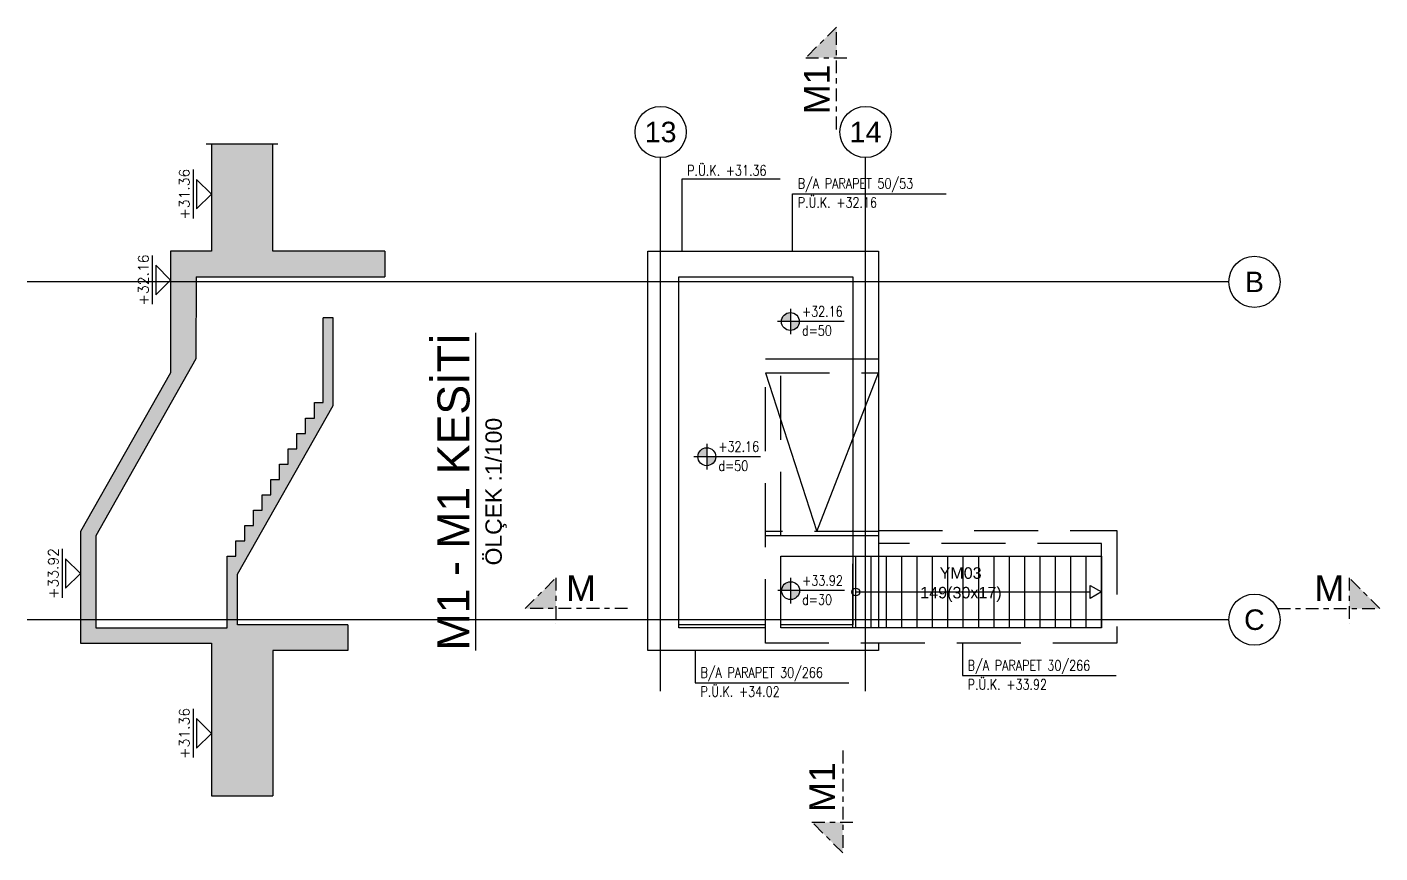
# Model space of a CAD drawing. Header units: millimetres. Extents: x 400382 to 401500, y 4543975 to 4544133.
# Drawn here: x 401473.42 to 401499.84, y 4544034.8 to 4544050.93 of the extents above; entities that cross this region are included whole.
import ezdxf
from ezdxf.enums import TextEntityAlignment as Align

# ---------------------------------------------------------------- set-up
doc = ezdxf.new("R2010")
doc.units = ezdxf.units.MM
for name, pattern in [('AKS', [3, 2.5, -0.25, 0, -0.25]), ('CENTER', [2, 1.25, -0.25, 0.25, -0.25]), ('CONTINU', [0]), ('HIDDEN', [0.375, 0.25, -0.125])]:
    doc.linetypes.add(name, pattern=pattern)
for name, color, linetype in [('aks prota', 2, 'AKS'), ('caks prota', 4, 'Continuous'), ('görünüş prota', 4, 'Continuous'), ('kesit prota', 1, 'Continuous'), ('kesit tarama prota', 252, 'Continuous'), ('kiris prota', 6, 'Continuous'), ('kot prota', 4, 'Continuous'), ('merdiven prota', 2, 'Continuous'), ('metraj prota', 2, 'Continuous'), ('not prota', 2, 'Continuous'), ('perde prota', 1, 'Continuous'), ('PRT-CST-rc_level', 6, 'Continuous'), ('PRT-CST-rc_levermark', 4, 'Continuous'), ('PRT-MI-ad_dim', 8, 'Continuous'), ('prt-s-taxis', 7, 'Continuous'), ('skesit prota', 7, 'Continuous'), ('st-s_level (kot)', 6, 'Continuous'), ('st-s_levelmark (kot işareti)', 4, 'Continuous'), ('t35 prota', 3, 'Continuous'), ('taks prota', 7, 'Continuous'), ('tkesit prota', 7, 'Continuous'), ('tnot prota', 4, 'Continuous'), ('tplan prota', 7, 'Continuous')]:
    doc.layers.add(name, color=color, linetype=linetype)
doc.styles.add('Arial', font='Arial.ttf')
doc.styles.add('OLCU', font='romanstw.shx')
doc.styles.add('PRT-MI-a_Arial', font='Arial.ttf', dxfattribs={"height": 30})
doc.styles.add('TAKS', font='Arial Unicode.ttf')
doc.styles.add('TNOT', font='romanstw.shx', dxfattribs={"width": 0.8, "height": 250})

# ---------------------------------------------------------------- blocks, each defined once
blk = doc.blocks.new('PLAN_KOT')
at = {"layer": 'st-s_levelmark (kot işareti)'}
h = blk.add_hatch(color=256, dxfattribs=at)
h.paths.add_polyline_path([(0, 17.5, 0.414214), (-17.5, 0), (0, 0)])
h.paths.add_polyline_path([(17.5, 0), (0, 0), (0, -17.5, 0.414214)])
for p, q in [((105, 0), (-25, 0)), ((0, 25), (0, -25))]:
    blk.add_line(p, q, dxfattribs=at)
blk.add_circle((0, 0), 17.5, dxfattribs=at)
at = {"layer": 'st-s_level (kot)', "color": 6, "style": 'OLCU', "width": 0.8}
for tag, p in [('KOT', (22.7, 9.8)), ('DÖŞEME_KALINLIĞI', (22.7, -27.6))]:
    blk.add_attdef(tag, p, '', height=20, dxfattribs=at)
blk = doc.blocks.new('*U48')
at = {"layer": 'metraj prota', "color": 4}
blk.add_lwpolyline([(-480, 0), (-457.5, 13), (-457.5, -13)], close=True, dxfattribs=at)
blk.add_lwpolyline([(0, 0), (-457.5, 0)], dxfattribs=at)
blk.add_circle((0, 0), 7.5, dxfattribs=at)
blk = doc.blocks.new('KOTK5')
at = {"layer": 'PRT-CST-rc_levermark'}
blk.add_line((217, 160), (-213, 160), dxfattribs=at)
blk.add_lwpolyline([(130, 130), (-130, 130), (0, 0)], close=True, dxfattribs=at)
at = {"layer": 'PRT-CST-rc_level', "style": 'OLCU'}
blk.add_attdef('000.00', text='', height=90, dxfattribs=at).set_placement((0, 193), align=Align.CENTER)
blk = doc.blocks.new('Stair_Anotation')
at = {"color": 0, "style": 'PRT-MI-a_Arial'}
blk.add_attdef('M.ADI', text='', height=0.2, dxfattribs=at).set_placement((0, 0), align=Align.BOTTOM_CENTER)
blk.add_attdef('BAS.SAYI-(EN-RIHT)', text='', height=0.2, dxfattribs=at).set_placement((0, -0.08), align=Align.TOP_CENTER)

msp = doc.modelspace()

# ---------------------------------------------------------------- hatches: boundary and pattern name
at = {"layer": 'kesit tarama prota'}
h = msp.add_hatch(color=256, dxfattribs=at)
h.dxf.hatch_style = 1
h.paths.add_polyline_path([(401488.628, 4544050.331), (401489.228, 4544050.931), (401489.228, 4544050.331)])
h = msp.add_hatch(color=256, dxfattribs=at)
h.dxf.hatch_style = 1
h.paths.add_polyline_path([(401478.218, 4544048.651), (401477.018, 4544048.651), (401477.018, 4544046.553), (401476.219, 4544046.553), (401476.216, 4544044.175), (401474.458, 4544041.073), (401474.458, 4544038.893), (401477.018, 4544038.893), (401477.018, 4544035.909), (401478.218, 4544035.909), (401478.218, 4544038.753), (401479.68, 4544038.753), (401479.68, 4544039.253), (401477.527, 4544039.253), (401477.527, 4544040.24), (401479.398, 4544043.54), (401479.398, 4544045.253), (401479.198, 4544045.253), (401479.198, 4544043.593), (401479.028, 4544043.593), (401479.028, 4544043.293), (401478.858, 4544043.293), (401478.858, 4544042.993), (401478.688, 4544042.993), (401478.688, 4544042.693), (401478.518, 4544042.693), (401478.518, 4544042.393), (401478.348, 4544042.393), (401478.348, 4544042.093), (401478.177, 4544042.093), (401478.177, 4544041.793), (401478.007, 4544041.793), (401478.007, 4544041.493), (401477.837, 4544041.493), (401477.837, 4544041.193), (401477.667, 4544041.193), (401477.667, 4544040.893), (401477.497, 4544040.893), (401477.497, 4544040.593), (401477.327, 4544040.593), (401477.327, 4544039.193), (401474.758, 4544039.193), (401474.758, 4544040.994), (401476.716, 4544044.45), (401476.718, 4544046.053), (401480.407, 4544046.053), (401480.407, 4544046.553), (401478.218, 4544046.553)])
h = msp.add_hatch(color=256, dxfattribs=at)
h.dxf.hatch_style = 1
h.paths.add_polyline_path([(401483.746, 4544040.17), (401483.146, 4544039.57), (401483.746, 4544039.57)])
h = msp.add_hatch(color=256, dxfattribs=at)
h.dxf.hatch_style = 1
h.paths.add_polyline_path([(401499.243, 4544040.17), (401499.843, 4544039.57), (401499.243, 4544039.57)])
h = msp.add_hatch(color=256, dxfattribs=at)
h.dxf.hatch_style = 1
h.paths.add_polyline_path([(401488.749, 4544035.396), (401489.349, 4544034.796), (401489.349, 4544035.396)])

# ---------------------------------------------------------------- linework, layer by layer
at = {"layer": 'aks prota', "ltscale": 10}
for p, q in [((401485.792, 4544037.957), (401485.792, 4544048.381)), ((401489.795, 4544037.957), (401489.795, 4544048.381)), ((401496.891, 4544045.953), (401473.416, 4544045.953)), ((401496.891, 4544039.353), (401473.416, 4544039.353))]:
    msp.add_line(p, q, dxfattribs=at)
at = {"layer": 'caks prota', "ltscale": 0.05}
for centre in [(401485.792, 4544048.881), (401489.795, 4544048.881), (401497.391, 4544045.953), (401497.391, 4544039.353)]:
    msp.add_circle(centre, 0.5, dxfattribs=at)
at = {"layer": 'görünüş prota', "color": 4}
msp.add_lwpolyline([(401487.84, 4544044.175), (401488.842, 4544041.073), (401490.045, 4544044.175)], dxfattribs=at)
at = {"layer": 'kesit prota'}
msp.add_line((401479.398, 4544045.253), (401479.198, 4544045.253), dxfattribs=at)
at = {"layer": 'kesit prota', "color": 1}
for points in [[(401477.018, 4544048.651), (401477.018, 4544046.553), (401476.219, 4544046.553), (401476.216, 4544044.175), (401474.458, 4544041.073), (401474.458, 4544038.893), (401477.018, 4544038.893), (401477.018, 4544035.909)], [(401480.407, 4544046.553), (401478.218, 4544046.553), (401478.218, 4544048.651)], [(401476.718, 4544046.053), (401480.407, 4544046.053)], [(401479.68, 4544039.253), (401477.527, 4544039.253)], [(401479.68, 4544038.753), (401478.218, 4544038.753), (401478.218, 4544035.909)]]:
    msp.add_lwpolyline(points, dxfattribs=at)
at = {"layer": 'kesit prota'}
for points in [[(401476.718, 4544046.053), (401476.716, 4544044.45), (401474.758, 4544040.994), (401474.758, 4544039.193), (401477.327, 4544039.193), (401477.327, 4544040.593), (401477.497, 4544040.593), (401477.497, 4544040.893), (401477.667, 4544040.893), (401477.667, 4544041.193), (401477.837, 4544041.193), (401477.837, 4544041.493), (401478.007, 4544041.493), (401478.007, 4544041.793), (401478.177, 4544041.793), (401478.177, 4544042.093), (401478.348, 4544042.093), (401478.348, 4544042.393), (401478.518, 4544042.393), (401478.518, 4544042.693), (401478.688, 4544042.693), (401478.688, 4544042.993), (401478.858, 4544042.993), (401478.858, 4544043.293), (401479.028, 4544043.293), (401479.028, 4544043.593), (401479.198, 4544043.593), (401479.198, 4544045.253)], [(401477.527, 4544039.253), (401477.527, 4544040.24), (401479.398, 4544043.54), (401479.398, 4544045.253)]]:
    msp.add_lwpolyline(points, dxfattribs=at)
at = {"layer": 'kiris prota'}
for p, q in [((401487.84, 4544044.45), (401490.045, 4544044.45)), ((401490.045, 4544040.994), (401487.84, 4544040.994))]:
    msp.add_line(p, q, dxfattribs=at)
at = {"layer": 'kiris prota', "linetype": 'HIDDEN', "ltscale": 5}
for p, q in [((401487.84, 4544038.893), (401487.84, 4544044.45)), ((401490.045, 4544044.45), (401490.045, 4544039.193)), ((401487.84, 4544044.175), (401490.045, 4544044.175)), ((401488.14, 4544040.994), (401488.14, 4544044.175)), ((401489.545, 4544044.175), (401489.545, 4544040.994)), ((401490.045, 4544041.073), (401487.84, 4544041.073)), ((401489.545, 4544039.193), (401489.545, 4544041.093)), ((401490.045, 4544041.093), (401494.705, 4544041.093)), ((401494.705, 4544041.093), (401494.705, 4544038.893)), ((401494.705, 4544038.893), (401487.84, 4544038.893))]:
    msp.add_line(p, q, dxfattribs=at)
for points in [[(401490.045, 4544038.893), (401490.045, 4544038.753), (401485.545, 4544038.753), (401485.545, 4544046.553), (401490.045, 4544046.553), (401490.045, 4544039.193)], [(401494.403, 4544040.593), (401494.403, 4544040.843), (401490.045, 4544040.843), (401490.045, 4544040.593)]]:
    msp.add_lwpolyline(points, dxfattribs=at)
at = {"layer": 'kiris prota'}
for points in [[(401486.145, 4544039.193), (401486.145, 4544046.053), (401489.545, 4544046.053), (401489.545, 4544044.45)], [(401487.84, 4544039.193), (401486.145, 4544039.193)]]:
    msp.add_lwpolyline(points, dxfattribs=at)
msp.add_lwpolyline([(401488.138, 4544040.593), (401494.403, 4544040.593), (401494.402, 4544039.193), (401488.138, 4544039.193)], close=True, dxfattribs=at)
at = {"layer": 'merdiven prota', "linetype": 'HIDDEN', "ltscale": 10}
for p, q in [((401489.605, 4544039.191), (401489.605, 4544040.596)), ((401489.905, 4544039.192), (401489.905, 4544040.596)), ((401490.205, 4544039.192), (401490.205, 4544040.596)), ((401490.505, 4544039.192), (401490.505, 4544040.596)), ((401490.805, 4544039.193), (401490.805, 4544040.596)), ((401491.105, 4544039.191), (401491.105, 4544040.596)), ((401491.405, 4544039.191), (401491.405, 4544040.596)), ((401491.705, 4544039.194), (401491.705, 4544040.596)), ((401492.005, 4544039.191), (401492.005, 4544040.596)), ((401492.305, 4544039.191), (401492.305, 4544040.596)), ((401492.605, 4544039.195), (401492.605, 4544040.596)), ((401492.905, 4544039.195), (401492.905, 4544040.596)), ((401493.205, 4544039.191), (401493.205, 4544040.596)), ((401493.505, 4544039.196), (401493.505, 4544040.596)), ((401493.805, 4544039.196), (401493.805, 4544040.597)), ((401494.105, 4544039.196), (401494.105, 4544040.596)), ((401494.405, 4544039.197), (401494.405, 4544040.597))]:
    msp.add_line(p, q, dxfattribs=at)
for points in [[(401476.918, 4544048.651), (401478.318, 4544048.651)], [(401480.407, 4544046.553), (401480.407, 4544046.053)], [(401479.68, 4544039.253), (401479.68, 4544038.753)], [(401477.018, 4544035.909), (401478.218, 4544035.909)]]:
    msp.add_lwpolyline(points, dxfattribs=at)
at = {"layer": 'not prota', "ltscale": 0.1}
for points in [[(401486.211, 4544046.553), (401486.211, 4544047.966), (401488.129, 4544047.966)], [(401488.37, 4544046.553), (401488.37, 4544047.675), (401491.37, 4544047.675)], [(401491.69, 4544038.893), (401491.69, 4544038.26), (401494.69, 4544038.26)], [(401486.469, 4544038.753), (401486.469, 4544038.12), (401489.469, 4544038.12)]]:
    msp.add_lwpolyline(points, dxfattribs=at)
at = {"layer": 'perde prota'}
for points in [[(401490.045, 4544038.893), (401490.045, 4544038.753), (401485.545, 4544038.753), (401485.545, 4544046.553), (401490.045, 4544046.553), (401490.045, 4544039.193)], [(401487.84, 4544039.253), (401486.145, 4544039.253), (401486.145, 4544046.053), (401489.545, 4544046.053), (401489.545, 4544039.253), (401488.138, 4544039.253)]]:
    msp.add_lwpolyline(points, dxfattribs=at)
at = {"layer": 'skesit prota', "linetype": 'CENTER', "ltscale": 0.2}
for p, q in [((401489.228, 4544050.931), (401488.628, 4544050.331)), ((401488.628, 4544050.331), (401489.528, 4544050.331)), ((401483.146, 4544039.57), (401483.746, 4544040.17)), ((401483.746, 4544040.17), (401483.746, 4544039.27)), ((401499.243, 4544040.17), (401499.243, 4544039.27)), ((401499.843, 4544039.57), (401499.243, 4544040.17)), ((401488.749, 4544035.396), (401489.649, 4544035.396)), ((401489.349, 4544034.796), (401488.749, 4544035.396))]:
    msp.add_line(p, q, dxfattribs=at)
for points in [[(401489.228, 4544048.931), (401489.228, 4544050.931)], [(401485.146, 4544039.57), (401483.146, 4544039.57)], [(401497.843, 4544039.57), (401499.843, 4544039.57)], [(401489.349, 4544036.796), (401489.349, 4544034.796)]]:
    msp.add_lwpolyline(points, dxfattribs=at)

# ---------------------------------------------------------------- block references
at = {"layer": 'kot prota', "linetype": 'CONTINU', "ltscale": 0.1, "xscale": 0.002222222222222222, "yscale": 0.002222222222222222, "zscale": 0.002222222222222222, "rotation": 90}
for p, values in [((401477.018, 4544047.666), {'000.00': '+31.36'}), ((401476.218, 4544045.989), {'000.00': '+32.16'}), ((401474.458, 4544040.255), {'000.00': '+33.92'}), ((401477.018, 4544037.131), {'000.00': '+31.36'})]:
    msp.add_blockref('KOTK5', p, dxfattribs=at).add_auto_attribs(values)
at = {"layer": 'PRT-MI-ad_dim', "xscale": 0.01, "yscale": 0.01, "zscale": 0.01, "rotation": 180.0000008332728}
msp.add_blockref('*U48', (401489.605, 4544039.894), dxfattribs=at)
at = {"layer": 'prt-s-taxis'}
ref = msp.add_blockref('Stair_Anotation', (401491.661, 4544040.084), dxfattribs=dict(at, xscale=-1.125, yscale=1.125, zscale=1.125, rotation=359.999999965357))
ref.add_attrib('M.ADI', 'YM03', dxfattribs={"layer": '0', "color": 0, "height": 0.225, "style": 'PRT-MI-a_Arial'}).set_placement((401491.652, 4544040.084), align=Align.BOTTOM_CENTER)
ref.add_attrib('BAS.SAYI-(EN-RIHT)', '149(30x17)', dxfattribs={"layer": '0', "color": 0, "height": 0.225, "style": 'PRT-MI-a_Arial'}).set_placement((401491.659, 4544039.994), align=Align.TOP_CENTER)
at = {"layer": 'st-s_level (kot)', "linetype": 'CONTINU', "ltscale": 0.1, "xscale": 0.01, "yscale": 0.01, "zscale": 0.01}
for p, values in [((401488.326, 4544045.178), {'KOT': '+32.16', 'DÖŞEME_KALINLIĞI': 'd=50'}), ((401486.694, 4544042.537), {'KOT': '+32.16', 'DÖŞEME_KALINLIĞI': 'd=50'}), ((401488.331, 4544039.92), {'KOT': '+33.92', 'DÖŞEME_KALINLIĞI': 'd=30'})]:
    msp.add_blockref('PLAN_KOT', p, dxfattribs=at).add_auto_attribs(values)

# ---------------------------------------------------------------- texts
at = {"layer": 't35 prota', "style": 'Arial'}
msp.add_text('ÖLÇEK :1/100', height=0.32, rotation=90, dxfattribs=at).set_placement((401482.544, 4544041.855), align=Align.MIDDLE)
at = {"layer": 'taks prota', "style": 'TAKS'}
for s, p in [('13', (401485.792, 4544048.881)), ('14', (401489.795, 4544048.881)), ('B', (401497.391, 4544045.953)), ('C', (401497.391, 4544039.353))]:
    msp.add_text(s, height=0.4, dxfattribs=at).set_placement(p, align=Align.MIDDLE_CENTER)
at = {"layer": 'tkesit prota', "style": 'Arial'}
for p in [(401489.094, 4544049.226), (401489.199, 4544035.596)]:
    msp.add_text('M1', height=0.5, rotation=90, dxfattribs=at).set_placement(p)
for p in [(401483.946, 4544039.72), (401498.563, 4544039.72)]:
    msp.add_text('M', height=0.5, dxfattribs=at).set_placement(p)
at = {"layer": 'tnot prota', "style": 'TNOT', "width": 0.8}
for s, p in [('P.Ü.K. +31.36', (401486.311, 4544048.13)), ('B/A PARAPET 50/53', (401488.47, 4544047.875)), ('P.Ü.K. +32.16', (401488.47, 4544047.504)), ('B/A PARAPET 30/266', (401491.79, 4544038.46)), ('B/A PARAPET 30/266', (401486.569, 4544038.32)), ('P.Ü.K. +34.02', (401486.569, 4544037.948)), ('P.Ü.K. +33.92', (401491.79, 4544038.088))]:
    msp.add_text(s, height=0.2, dxfattribs=at).set_placement(p, align=Align.MIDDLE_LEFT)
at = {"layer": 'tplan prota', "style": 'Arial'}
msp.add_text('%%UM1 - M1 KESİTİ', height=0.625, rotation=90, dxfattribs=at).set_placement((401481.669, 4544041.855), align=Align.MIDDLE)

doc.saveas('drawing.dxf')
